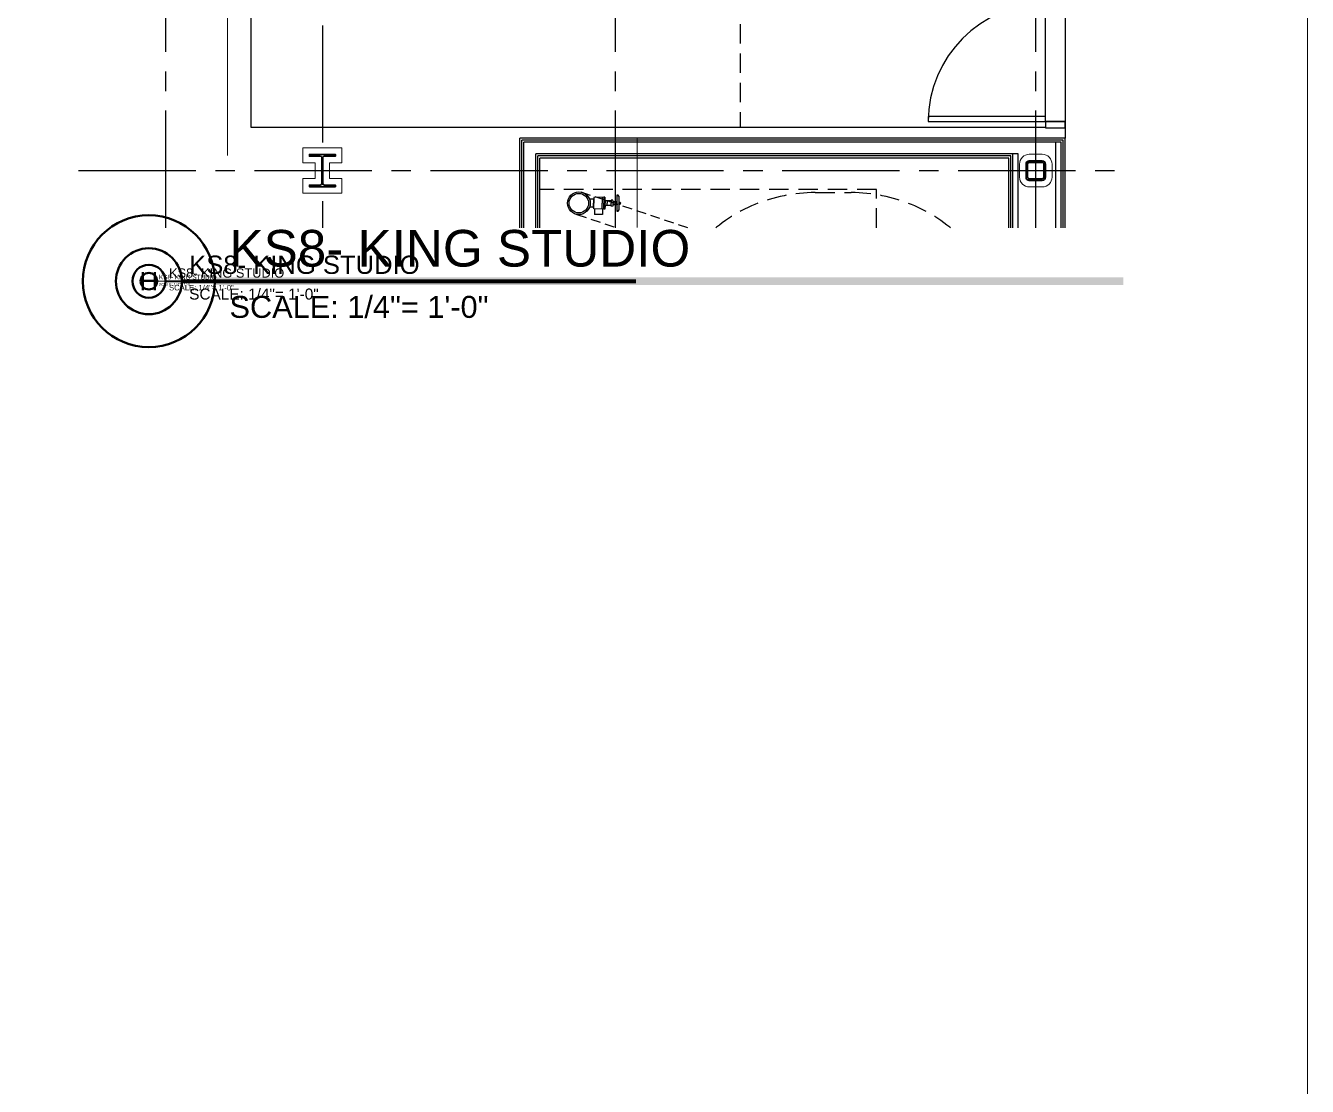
# Model space of a CAD drawing. Header units: inches. Extents: x 5995 to 10907, y 3795 to 5123.
# Drawn here: x 7119.9 to 7513.4, y 4082.6 to 4408.4 of the extents above; entities that cross this region are included whole.
import ezdxf
from ezdxf.enums import TextEntityAlignment as Align
from ezdxf.xclip import XClip

# ---------------------------------------------------------------- set-up
doc = ezdxf.new("R2010")
doc.units = ezdxf.units.IN
doc.header["$LTSCALE"] = 48
doc.header["$MEASUREMENT"] = 0
doc.header["$XCLIPFRAME"] = 0
for name, pattern in [('CENTER2', [1.125, 0.75, -0.125, 0.125, -0.125]), ('HIDDEN', [0.375, 0.25, -0.125]), ('HIDDEN2', [0.1875, 0.125, -0.0625])]:
    doc.linetypes.add(name, pattern=pattern)
for name, color, linetype in [('_0_Objects', 8, 'Continuous'), ('A-Door', 8, 'Continuous'), ('A-Door-Head', 8, 'Continuous'), ('A-Flor-Hral', 8, 'Continuous'), ('A-Flor-Pfix', 8, 'Continuous'), ('A-Flor-Soffit', 8, 'HIDDEN2'), ('A-Flor-Strs', 8, 'Continuous'), ('A-Grid(3-32)', 8, 'CENTER2'), ('A-HVAC', 8, 'HIDDEN2'), ('A-Wall-Full', 8, 'Continuous'), ('A-Wall-Hatch', 8, 'Continuous'), ('S-Grid-Iden', 8, 'Continuous')]:
    doc.layers.add(name, color=color, linetype=linetype)
for name, color, linetype, lineweight in [('A-Detl-Hatch', 8, 'Continuous', 18), ('G-Anno-Ttlb', 8, 'Continuous', 50), ('G-Anno-Ttlb @ 12', 8, 'Continuous', 50), ('G-Anno-Ttlb @ 24', 8, 'Continuous', 50), ('G-Anno-Ttlb @ 48', 8, 'Continuous', 50), ('G-Anno-Ttlb @ 96', 8, 'Continuous', 50), ('S-Detl-Hatch', 8, 'Continuous', 18), ('S-Detl-Wide', 8, 'Continuous', 35)]:
    doc.layers.add(name, color=color, linetype=linetype, lineweight=lineweight)
doc.layers.add('G-Anno-Nplt', color=8, linetype='Continuous', lineweight=18, plot=False)
doc.layers.add('G-Anno-View', color=8, linetype='Continuous', lineweight=18, plot=False)
doc.styles.add('RomanS', font='arial.ttf')
doc.styles.get("Standard").update_dxf_attribs({"font": 'arial.ttf'})

# ---------------------------------------------------------------- blocks, each defined once
blk = doc.blocks.new('36in door')
blk.add_lwpolyline([(-1.5, -36), (0, -36), (0, 0), (-1.5, 0)], close=True)
blk.add_arc((0, 0), 36, 180, 270)
blk = doc.blocks.new('King Studio 8')
at = {"layer": 'A-Door'}
blk.add_lwpolyline([(280.62, 13.12), (280.62, 15.12), (274.62, 15.12), (274.62, 13.12)], close=True, dxfattribs=at)
at = {"layer": 'A-Door-Head'}
blk.add_lwpolyline([(280.62, 51.12), (280.62, 15.12), (274.62, 15.12), (274.62, 51.12)], close=True, dxfattribs=at)
at = {"layer": 'A-Flor-Soffit'}
blk.add_line((180.87, 98.98), (180.87, 13.2), dxfattribs=at)
at = {"layer": 'A-Wall-Full'}
for p, q in [((30.75, 13.2), (30.75, 138.2)), ((274.62, 13.2), (30.75, 13.2)), ((274.62, 15.12), (274.62, 13.12)), ((274.62, 15.12), (280.62, 15.12)), ((280.62, 15.12), (280.62, 10))]:
    blk.add_line(p, q, dxfattribs=at)
at = {"layer": 'G-Anno-Nplt'}
blk.add_line((23.5, 4.62), (23.5, 336.99), dxfattribs=at)
blk.add_lwpolyline([(280.62, 10), (149.25, 10), (149.25, -17.47)], dxfattribs=at)
at = {"layer": 'A-Door', "extrusion": (0, 0, -1), "xscale": -1, "zscale": -1, "rotation": 90}
blk.add_blockref('36in door', (-274.62, 15.12), dxfattribs=at)
blk = doc.blocks.new('*U188')
at = {"layer": 'G-Anno-Ttlb'}
blk.add_lwpolyline([(0.2109, 0, 0.025, 0.025, 0), (3.1155, 0, 0.000521, 0.000521, 0)], format="xyseb", dxfattribs=at)
blk = doc.blocks.new('*U262')
at = {"layer": 'G-Anno-Ttlb @ 12', "xscale": 12, "yscale": 12, "zscale": 12}
blk.add_blockref('*U188', (7157.76, 4329.87), dxfattribs=at)
at = {"layer": 'G-Anno-Ttlb @ 24', "xscale": 24, "yscale": 24, "zscale": 24}
blk.add_blockref('*U188', (7157.76, 4329.87), dxfattribs=at)
at = {"layer": 'G-Anno-Ttlb @ 48', "xscale": 48, "yscale": 48, "zscale": 48}
blk.add_blockref('*U188', (7157.76, 4329.87), dxfattribs=at)
at = {"layer": 'G-Anno-Ttlb @ 96', "xscale": 96, "yscale": 96, "zscale": 96}
blk.add_blockref('*U188', (7157.76, 4329.87), dxfattribs=at)
blk = doc.blocks.new('Anno_Title_A1')
at = {"linetype": 'ByBlock', "lineweight": -2}
blk.add_circle((0, 0), 2.25, dxfattribs=at)
blk.add_circle((0, 0), 2.25, dxfattribs=at)
at = {"linetype": 'ByBlock', "lineweight": -2, "style": 'RomanS'}
blk.add_attdef('NUMBER', text='', height=1.25, dxfattribs=at).set_placement((0, 0), align=Align.MIDDLE)
blk = doc.blocks.new('*U263')
at = {"layer": 'G-Anno-Ttlb @ 12', "xscale": 1.125, "yscale": 1.125, "zscale": 1.125}
blk.add_blockref('Anno_Title_A1', (7157.76, 4329.87), dxfattribs=at)
at = {"layer": 'G-Anno-Ttlb @ 24', "xscale": 2.25, "yscale": 2.25, "zscale": 2.25}
blk.add_blockref('Anno_Title_A1', (7157.76, 4329.87), dxfattribs=at)
at = {"layer": 'G-Anno-Ttlb @ 48', "xscale": 4.5, "yscale": 4.5, "zscale": 4.5}
blk.add_blockref('Anno_Title_A1', (7157.76, 4329.87), dxfattribs=at)
at = {"layer": 'G-Anno-Ttlb @ 96', "xscale": 9, "yscale": 9, "zscale": 9}
blk.add_blockref('Anno_Title_A1', (7157.76, 4329.87), dxfattribs=at)
blk = doc.blocks.new('Anno_Title_T1')
at = {"linetype": 'ByBlock', "lineweight": -2, "style": 'RomanS'}
blk.add_attdef('TITLE', (2.75, 0.5), '', height=1.25, dxfattribs=at)
blk.add_attdef('SCALE', text='', height=0.75, dxfattribs=at).set_placement((2.75, -0.5), align=Align.TOP_LEFT)
blk = doc.blocks.new('*U264')
at = {"layer": 'G-Anno-Ttlb @ 12'}
ref = blk.add_blockref('Anno_Title_T1', (7157.76, 4329.87), dxfattribs=dict(at, xscale=1.125, yscale=1.125, zscale=1.125))
ref.add_attrib('SCALE', 'SCALE: 1/4"= 1\'-0"', dxfattribs={"layer": '0', "linetype": 'ByBlock', "lineweight": -2, "height": 0.8438}).set_placement((7160.86, 4329.31), align=Align.TOP_LEFT)
ref.add_attrib('TITLE', 'KS8- KING STUDIO', (7160.86, 4330.43), dxfattribs={"layer": '0', "linetype": 'ByBlock', "lineweight": -2, "height": 1.4062})
at = {"layer": 'G-Anno-Ttlb @ 24'}
ref = blk.add_blockref('Anno_Title_T1', (7157.76, 4329.87), dxfattribs=dict(at, xscale=2.25, yscale=2.25, zscale=2.25))
ref.add_attrib('SCALE', 'SCALE: 1/4"= 1\'-0"', dxfattribs={"layer": '0', "linetype": 'ByBlock', "lineweight": -2, "height": 1.6875}).set_placement((7163.95, 4328.74), align=Align.TOP_LEFT)
ref.add_attrib('TITLE', 'KS8- KING STUDIO', (7163.95, 4330.99), dxfattribs={"layer": '0', "linetype": 'ByBlock', "lineweight": -2, "height": 2.8125})
at = {"layer": 'G-Anno-Ttlb @ 48'}
ref = blk.add_blockref('Anno_Title_T1', (7157.76, 4329.87), dxfattribs=dict(at, xscale=4.5, yscale=4.5, zscale=4.5))
ref.add_attrib('SCALE', 'SCALE: 1/4"= 1\'-0"', dxfattribs={"layer": '0', "linetype": 'ByBlock', "lineweight": -2, "height": 3.375}).set_placement((7170.14, 4327.62), align=Align.TOP_LEFT)
ref.add_attrib('TITLE', 'KS8- KING STUDIO', (7170.14, 4332.12), dxfattribs={"layer": '0', "linetype": 'ByBlock', "lineweight": -2, "height": 5.625})
at = {"layer": 'G-Anno-Ttlb @ 96'}
ref = blk.add_blockref('Anno_Title_T1', (7157.76, 4329.87), dxfattribs=dict(at, xscale=9, yscale=9, zscale=9))
ref.add_attrib('SCALE', 'SCALE: 1/4"= 1\'-0"', dxfattribs={"layer": '0', "linetype": 'ByBlock', "lineweight": -2, "height": 6.75}).set_placement((7182.51, 4325.37), align=Align.TOP_LEFT)
ref.add_attrib('TITLE', 'KS8- KING STUDIO', (7182.51, 4334.37), dxfattribs={"layer": '0', "linetype": 'ByBlock', "lineweight": -2, "height": 11.25})
blk = doc.blocks.new('st clearance 1')
at = {"linetype": 'HIDDEN2'}
blk.add_line((19.5, 48.5), (30.5, 48.5), dxfattribs=at)
for centre, start, end in [((19.5, 0), 90, 178.2277), ((30.5, 0), 1.7723, 90)]:
    blk.add_arc(centre, 48.5, start, end, dxfattribs=at)
blk = doc.blocks.new('stand pipe offset')
at = {"linetype": 'HIDDEN2', "ltscale": 0.5}
for p, q in [((12.6, -8.55), (48.61, -20.55)), ((11.4, -15.45), (47.41, -27.45)), ((12.39, -21.97), (34.16, -25.49)), ((11.73, -26.05), (32.74, -29.43)), ((34.16, -25.49), (49.1, -34.25)), ((32.74, -29.43), (47.02, -37.81))]:
    blk.add_line(p, q, dxfattribs=at)
for p, q in [((24.31, -9.81), (24.31, -14.19)), ((16.77, -13.75), (16.77, -15.5)), ((19.27, -15.5), (16.77, -15.5)), ((19.27, -13.86), (19.27, -15.5))]:
    blk.add_line(p, q)
for points in [[(16.51, -10.75), (15.27, -10.75)], [(16.63, -10.25), (16.51, -10.75), (16.51, -12)], [(19.63, -10.2), (19.63, -10.13), (16.63, -10.25)], [(16.63, -10.25), (16.63, -12)], [(19.15, -10.15), (19.15, -12)], [(19.74, -10.2), (19.63, -10.2)], [(19.63, -10.2), (19.63, -12)], [(19.97, -10.13), (19.74, -10.13), (19.74, -12)], [(20.11, -11.28), (19.97, -10.13), (19.97, -12)], [(21.89, -11.28), (20.11, -11.28), (20.11, -12)], [(20.7, -11.28), (20.7, -12)], [(22.51, -11.54), (22.51, -12)], [(23.59, -11.65), (23.59, -12)], [(23.68, -9.5), (23.68, -14.5)], [(24.31, -11.54), (24.42, -11.54), (24.42, -12)], [(16.51, -13.25), (15.27, -13.25)], [(16.63, -13.75), (16.51, -13.25), (16.51, -12)], [(16.63, -13.75), (16.63, -12)], [(19.63, -13.8), (19.63, -13.87), (16.63, -13.75)], [(19.15, -13.85), (19.15, -12)], [(19.63, -13.8), (19.63, -12)], [(19.74, -13.8), (19.63, -13.8)], [(19.97, -13.87), (19.74, -13.87), (19.74, -12)], [(20.11, -12.72), (19.97, -13.87), (19.97, -12)], [(21.89, -12.72), (20.11, -12.72), (20.11, -12)], [(20.7, -12.72), (20.7, -12)], [(22.51, -12.46), (22.51, -12)], [(23.59, -12.35), (23.59, -12)], [(24.31, -12.46), (24.42, -12.46), (24.42, -12)]]:
    blk.add_lwpolyline(points)
for points in [[(23.68, -11.65), (23.59, -11.65), (23.59, -11.54), (22.51, -11.54), (22.51, -11.34, 0.214855), (22.38, -11.05), (21.89, -11.05), (21.89, -12)], [(24.42, -11.63, -0.424993), (24.77, -12, -0.928807)], [(23.68, -12.35), (23.59, -12.35), (23.59, -12.46), (22.51, -12.46), (22.51, -12.66, -0.214855), (22.38, -12.95), (21.89, -12.95), (21.89, -12)], [(24.42, -12.37, 0.424993), (24.77, -12, 0.928807)]]:
    blk.add_lwpolyline(points, format="xyb")
for centre, radius in [((12, -12), 3.5), ((12, -12), 3), ((12, -24), 2.06)]:
    blk.add_circle(centre, radius)
for centre, radius in [((48.01, -24), 3.5), ((48.01, -36), 2.06)]:
    blk.add_circle(centre, radius, dxfattribs=at)
for centre, start, end in [((23.75, -10.15), 30.868, 96.1522), ((23.75, -13.85), 263.8478, 329.132)]:
    blk.add_arc(centre, 0.649, start, end)
at = {"layer": 'Defpoints'}
blk.add_point((0, 0), dxfattribs=at)
blk = doc.blocks.new('st 1st right')
at = {"layer": 'A-Flor-Hral'}
for p, q in [((0, 239.25), (3, 239.25)), ((0, 237.75), (1.5, 237.75)), ((1.5, 237.75), (1.5, 96.43)), ((3, 239.25), (3, 97.47)), ((45.5, 125.55), (45.5, 228)), ((45.5, 228), (53, 228)), ((47, 126.53), (47, 226.5)), ((47, 226.5), (51.5, 226.5)), ((48.5, 127.52), (48.5, 225)), ((48.5, 225), (50, 225)), ((50, 128.5), (50, 225)), ((51.5, 42.25), (51.5, 226.5)), ((53, 42.25), (53, 228))]:
    blk.add_line(p, q, dxfattribs=at)
at = {"layer": 'A-Flor-Hral', "linetype": 'HIDDEN2'}
for p, q in [((58, 139.5), (108, 139.5)), ((58, 128.5), (108, 128.5)), ((33.23, 117.5), (50, 117.5)), ((58, 117.5), (108, 117.5)), ((19.89, 106.5), (50, 106.5)), ((58, 106.5), (108, 106.5)), ((0, 95.5), (50, 95.5)), ((58, 95.5), (108, 95.5)), ((0, 84.5), (50, 84.5)), ((58, 84.5), (108, 84.5)), ((0, 73.5), (50, 73.5)), ((58, 73.5), (108, 73.5)), ((0, 62.5), (50, 62.5))]:
    blk.add_line(p, q, dxfattribs=at)
blk.add_lwpolyline([(58, 139.5), (58, 62.5), (50, 62.5), (50, 128.5)], dxfattribs=at)
at = {"layer": 'A-Flor-Hral'}
blk.add_lwpolyline([(50, 128.5), (24.9, 112.04), (19.35, 114.77), (20.12, 103.05), (13.06, 104.45), (0, 95.39)], dxfattribs=at)
at = {"layer": 'A-Flor-Strs'}
for p, q in [((0, 216.5), (45.5, 216.5)), ((47, 216.5), (48.5, 216.5)), ((0, 205.5), (45.5, 205.5)), ((47, 205.5), (48.5, 205.5)), ((1.5, 194.5), (0, 194.5)), ((0, 194.5), (45.5, 194.5)), ((45.5, 194.5), (3, 194.5)), ((48.5, 194.5), (47, 194.5)), ((47, 194.5), (48.5, 194.5)), ((1.5, 183.5), (0, 183.5)), ((45.5, 183.5), (3, 183.5)), ((48.5, 183.5), (47, 183.5)), ((1.5, 172.5), (0, 172.5)), ((45.5, 172.5), (3, 172.5)), ((48.5, 172.5), (47, 172.5)), ((1.5, 161.5), (0, 161.5)), ((45.5, 161.5), (3, 161.5)), ((48.5, 161.5), (47, 161.5)), ((1.5, 150.5), (0, 150.5)), ((45.5, 150.5), (3, 150.5)), ((48.5, 150.5), (47, 150.5)), ((1.5, 139.5), (0, 139.5)), ((45.5, 139.5), (3, 139.5)), ((48.5, 139.5), (47, 139.5)), ((1.5, 128.5), (0, 128.5)), ((45.5, 128.5), (3, 128.5)), ((48.5, 128.5), (47, 128.5)), ((1.5, 117.5), (0, 117.5)), ((33.23, 117.5), (3, 117.5)), ((1.5, 106.5), (0, 106.5)), ((19.89, 106.5), (3, 106.5))]:
    blk.add_line(p, q, dxfattribs=at)
at = {"layer": 'A-HVAC'}
blk.add_lwpolyline([(1, 43.25), (1, 76.25), (10, 76.25), (10, 43.25)], close=True, dxfattribs=at)
at = {"layer": 'A-Flor-Pfix'}
blk.add_blockref('stand pipe offset', (-36.01, 272), dxfattribs=at)
at = {"layer": 'A-Flor-Strs', "linetype": 'HIDDEN2'}
blk.add_blockref('st clearance 1', (29.05, 214.75), dxfattribs=at)
blk = doc.blocks.new('1ST FLOOR CORE & SHELL')
at = {"layer": 'A-Flor-Soffit'}
blk.add_line((5290.62, -8598.55), (5187.24, -8598.55), dxfattribs=at)
blk.add_lwpolyline([(5331.25, -8631.05), (5290.62, -8631.05), (5290.62, -8598.55)], dxfattribs=at)
at = {"layer": 'A-Wall-Full'}
for p, q in [((5348.5, -8582.75), (5181.11, -8582.75)), ((5181.11, -8629.25), (5181.11, -8582.75)), ((5348.5, -8868.75), (5348.5, -8582.75)), ((5187.24, -8623.25), (5187.24, -8588.88)), ((5331.25, -8588.88), (5187.24, -8588.88)), ((5331.25, -8820.75), (5331.25, -8588.88))]:
    blk.add_line(p, q, dxfattribs=at)
at = {"layer": 'A-Wall-Hatch'}
for p, q in [((5181.74, -8628.63), (5181.74, -8583.38)), ((5347.87, -8583.38), (5181.74, -8583.38)), ((5182.36, -8628.13), (5182.36, -8584)), ((5347.25, -8584), (5182.36, -8584)), ((5345.62, -8866), (5345.62, -8584)), ((5347.25, -8867.63), (5347.25, -8584)), ((5347.87, -8868.13), (5347.87, -8583.38)), ((5185.99, -8624.5), (5185.99, -8587.63)), ((5334.12, -8587.63), (5185.99, -8587.63)), ((5186.61, -8623.88), (5186.61, -8588.25)), ((5331.87, -8588.25), (5186.61, -8588.25)), ((5331.87, -8821.38), (5331.87, -8588.25)), ((5332.5, -8822), (5332.5, -8587.63)), ((5334.12, -8822), (5334.12, -8587.63))]:
    blk.add_line(p, q, dxfattribs=at)
blk.add_blockref('st 1st right', (5223.25, -8862.75))
blk = doc.blocks.new('*U17')
at = {"layer": 'A-Detl-Hatch'}
h = blk.add_hatch(dxfattribs=at)
h.set_pattern_fill('ANSI32', color=256, scale=6, style=0)
h.set_pattern_definition([(45, (0, -4.96), (-1.591, 1.591), []), (45, (1.0607, -4.96), (-1.591, 1.591), [])])
edge = h.paths.add_edge_path()
edge.add_line((3.9925, -9.92), (3.9925, -9.39))
edge.add_line((3.9925, -9.39), (0.6575, -9.39))
edge.add_arc((0.6575, -8.89), 0.5, 180, 270, ccw=False)
edge.add_line((0.1575, -8.89), (0.1575, -1.03))
edge.add_arc((0.6575, -1.03), 0.5, 90, 180, ccw=False)
edge.add_line((0.6575, -0.53), (3.9925, -0.53))
edge.add_line((3.9925, -0.53), (3.9925, 0))
edge.add_line((3.9925, 0), (-3.9925, 0))
edge.add_line((-3.9925, 0), (-3.9925, -0.53))
edge.add_line((-3.9925, -0.53), (-0.6575, -0.53))
edge.add_arc((-0.6575, -1.03), 0.5, 0, 90, ccw=False)
edge.add_line((-0.1575, -1.03), (-0.1575, -8.89))
edge.add_arc((-0.6575, -8.89), 0.5, -90, 0, ccw=False)
edge.add_line((-0.6575, -9.39), (-3.9925, -9.39))
edge.add_line((-3.9925, -9.39), (-3.9925, -9.92))
edge.add_line((-3.9925, -9.92), (3.9925, -9.92))
at = {"linetype": 'ByBlock'}
blk.add_lwpolyline([(3.9925, -9.92), (3.9925, -9.39), (0.6575, -9.39, -0.41421356), (0.1575, -8.89), (0.1575, -1.03, -0.41421356), (0.6575, -0.53), (3.9925, -0.53), (3.9925, 0), (-3.9925, 0), (-3.9925, -0.53), (-0.6575, -0.53, -0.41421356), (-0.1575, -1.03), (-0.1575, -8.89, -0.41421356), (-0.6575, -9.39), (-3.9925, -9.39), (-3.9925, -9.92)], format="xyb", close=True, dxfattribs=at)
blk = doc.blocks.new('w10x39')
at = {"layer": 'S-Detl-Hatch'}
blk.add_lwpolyline([(13843.55, -7311.37), (13843.55, -7306.84), (13839.72, -7306.84), (13839.72, -7301.98), (13843.55, -7301.98), (13843.55, -7297.45), (13831.57, -7297.45), (13831.57, -7301.98), (13835.4, -7301.98), (13835.4, -7306.84), (13831.57, -7306.84), (13831.57, -7311.37)], close=True, dxfattribs=at)
at = {"layer": 'S-Detl-Wide'}
blk.add_blockref('*U17', (13837.56, -7299.45), dxfattribs=at)
blk = doc.blocks.new('*U29')
at = {"layer": 'A-Detl-Hatch'}
h = blk.add_hatch(dxfattribs=at)
h.set_pattern_fill('ANSI32', color=256, scale=6, style=0)
h.set_pattern_definition([(45, (-3, 0), (-1.591, 1.591), []), (45, (-1.9393, 0), (-1.591, 1.591), [])])
edge = h.paths.add_edge_path(flags=16)
edge.add_line((-2, -0.5), (2, -0.5))
edge.add_arc((2, -1), 0.5, 0, 90, ccw=False)
edge.add_line((2.5, -1), (2.5, -5))
edge.add_arc((2, -5), 0.5, -90, 0, ccw=False)
edge.add_line((2, -5.5), (-2, -5.5))
edge.add_arc((-2, -5), 0.5, 180, 270, ccw=False)
edge.add_line((-2.5, -5), (-2.5, -1))
edge.add_arc((-2, -1), 0.5, 90, 180, ccw=False)
edge = h.paths.add_edge_path()
edge.add_line((-2, 0), (2, 0))
edge.add_arc((2, -1), 1, 0, 90, ccw=False)
edge.add_line((3, -1), (3, -5))
edge.add_arc((2, -5), 1, -90, 0, ccw=False)
edge.add_line((2, -6), (-2, -6))
edge.add_arc((-2, -5), 1, 180, 270, ccw=False)
edge.add_line((-3, -5), (-3, -1))
edge.add_arc((-2, -1), 1, 90, 180, ccw=False)
at = {"linetype": 'ByBlock'}
for points in [[(-2, 0), (2, 0, -0.414214), (3, -1), (3, -5, -0.414214), (2, -6), (-2, -6, -0.414214), (-3, -5), (-3, -1, -0.414214)], [(-2, -0.5), (2, -0.5, -0.414214), (2.5, -1), (2.5, -5, -0.414214), (2, -5.5), (-2, -5.5, -0.414214), (-2.5, -5), (-2.5, -1, -0.414214)]]:
    blk.add_lwpolyline(points, format="xyb", close=True, dxfattribs=at)
blk = doc.blocks.new('HSS 6X6')
at = {"layer": 'S-Detl-Hatch'}
blk.add_lwpolyline([(13836.95, -7384.91), (13840.95, -7384.91, -0.414214), (13843.95, -7387.91), (13843.95, -7391.91, -0.414214), (13840.95, -7394.91), (13836.95, -7394.91, -0.414214), (13833.95, -7391.91), (13833.95, -7387.91, -0.414214)], format="xyb", close=True, dxfattribs=at)
at = {"layer": 'S-Detl-Wide'}
blk.add_blockref('*U29', (13838.95, -7386.91), dxfattribs=at)
blk = doc.blocks.new('1ST FLOOR - STRUCTURAL GRID')
at = {"layer": 'A-Grid(3-32)'}
for p, q in [((5072.5, -9520.75), (5072.5, -7426.01)), ((5120.5, -7426.01), (5120.5, -9520.75)), ((5210.5, -9520.75), (5210.5, -7426.01)), ((5339.5, -9520.75), (5339.5, -7426.01)), ((2104.5, -8592.75), (5927.38, -8592.75))]:
    blk.add_line(p, q, dxfattribs=at)
at = {"layer": 'S-Grid-Iden'}
for name, p in [('w10x39', (-8717.06, -1288.34)), ('HSS 6X6', (-8499.45, -1202.84))]:
    blk.add_blockref(name, p, dxfattribs=at)

msp = doc.modelspace()

# ---------------------------------------------------------------- linework, layer by layer
at = {"layer": 'G-Anno-View'}
msp.add_lwpolyline([(5995.37, 5122.88), (7513.37, 5122.88), (7513.37, 4006.88), (5995.37, 4006.88)], close=True, dxfattribs=at)

# ---------------------------------------------------------------- block references
at = {"layer": '_0_Objects'}
ref = msp.add_blockref('1ST FLOOR CORE & SHELL', (2090.51, 12956.59), dxfattribs=at)
XClip(ref).set_block_clipping_path([(5045.6784436327, -8610.3207161218), (5366.629770427, -8224.1524984237)])
at = {"layer": '_0_Objects', "linetype": 'HIDDEN'}
ref = msp.add_blockref('1ST FLOOR - STRUCTURAL GRID', (2090.51, 12956.59), dxfattribs=at)
XClip(ref).set_block_clipping_path([(5045.6784436327, -8610.3207161218), (5366.629770427, -8224.1524984237)])
at = {"layer": '_0_Objects'}
msp.add_blockref('King Studio 8', (7158.39, 4363.84), dxfattribs=at)
at = {"layer": 'G-Anno-Ttlb'}
for name in ['*U263', '*U264', '*U262']:
    msp.add_blockref(name, (0, 0), dxfattribs=at)

# ---------------------------------------------------------------- texts
at = {"layer": 'G-Anno-Ttlb', "style": 'RomanS'}
msp.add_text('H', height=5.62, dxfattribs=at).set_placement((7157.76, 4329.87), align=Align.MIDDLE_CENTER)

doc.saveas('drawing.dxf')
